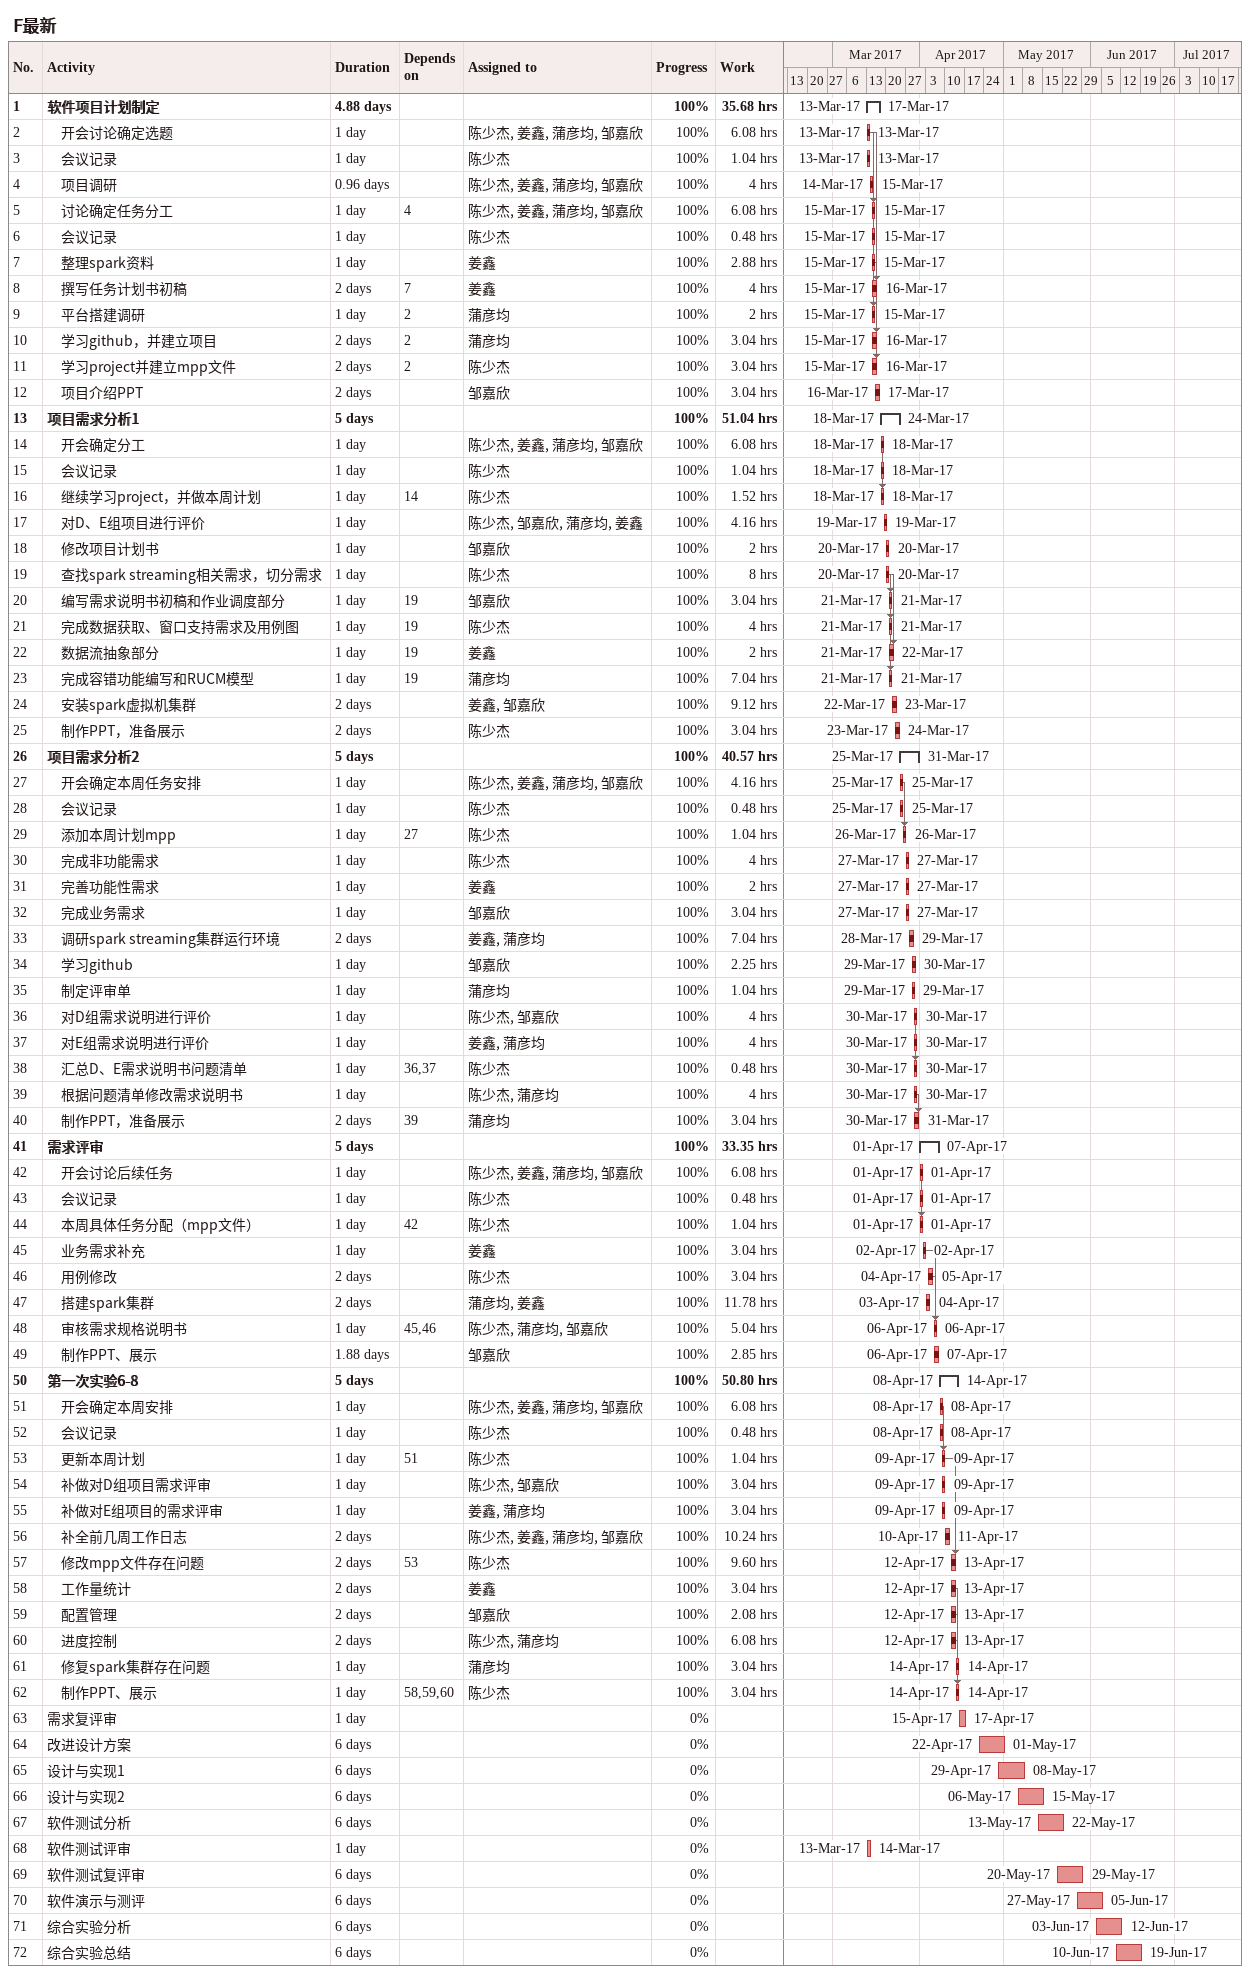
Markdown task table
F最新

| ID | Level | Task | Duration | Start | Finish | Predecessors | Resources | % complete | Work (h) |
|---|---|---|---|---|---|---|---|---|---|
| 1 | 1 | **软件项目计划制定** | 4.88d | 2017-03-13 | 2017-03-17 |  |  | 100 | 35.68 |
| 2 | 2 | 开会讨论确定选题 | 1d | 2017-03-13 | 2017-03-13 |  | 陈少杰, 姜鑫, 蒲彦均, 邹嘉欣 | 100 | 6.08 |
| 3 | 2 | 会议记录 | 1d | 2017-03-13 | 2017-03-13 |  | 陈少杰 | 100 | 1.04 |
| 4 | 2 | 项目调研 | 0.96d | 2017-03-14 | 2017-03-15 |  | 陈少杰, 姜鑫, 蒲彦均, 邹嘉欣 | 100 | 4 |
| 5 | 2 | 讨论确定任务分工 | 1d | 2017-03-15 | 2017-03-15 | 4 | 陈少杰, 姜鑫, 蒲彦均, 邹嘉欣 | 100 | 6.08 |
| 6 | 2 | 会议记录 | 1d | 2017-03-15 | 2017-03-15 |  | 陈少杰 | 100 | 0.48 |
| 7 | 2 | 整理spark资料 | 1d | 2017-03-15 | 2017-03-15 |  | 姜鑫 | 100 | 2.88 |
| 8 | 2 | 撰写任务计划书初稿 | 2d | 2017-03-15 | 2017-03-16 | 7 | 姜鑫 | 100 | 4 |
| 9 | 2 | 平台搭建调研 | 1d | 2017-03-15 | 2017-03-15 | 2 | 蒲彦均 | 100 | 2 |
| 10 | 2 | 学习github，并建立项目 | 2d | 2017-03-15 | 2017-03-16 | 2 | 蒲彦均 | 100 | 3.04 |
| 11 | 2 | 学习project并建立mpp文件 | 2d | 2017-03-15 | 2017-03-16 | 2 | 陈少杰 | 100 | 3.04 |
| 12 | 2 | 项目介绍PPT | 2d | 2017-03-16 | 2017-03-17 |  | 邹嘉欣 | 100 | 3.04 |
| 13 | 1 | **项目需求分析1** | 5d | 2017-03-18 | 2017-03-24 |  |  | 100 | 51.04 |
| 14 | 2 | 开会确定分工 | 1d | 2017-03-18 | 2017-03-18 |  | 陈少杰, 姜鑫, 蒲彦均, 邹嘉欣 | 100 | 6.08 |
| 15 | 2 | 会议记录 | 1d | 2017-03-18 | 2017-03-18 |  | 陈少杰 | 100 | 1.04 |
| 16 | 2 | 继续学习project，并做本周计划 | 1d | 2017-03-18 | 2017-03-18 | 14 | 陈少杰 | 100 | 1.52 |
| 17 | 2 | 对D、E组项目进行评价 | 1d | 2017-03-19 | 2017-03-19 |  | 陈少杰, 邹嘉欣, 蒲彦均, 姜鑫 | 100 | 4.16 |
| 18 | 2 | 修改项目计划书 | 1d | 2017-03-20 | 2017-03-20 |  | 邹嘉欣 | 100 | 2 |
| 19 | 2 | 查找spark streaming相关需求，切分需求 | 1d | 2017-03-20 | 2017-03-20 |  | 陈少杰 | 100 | 8 |
| 20 | 2 | 编写需求说明书初稿和作业调度部分 | 1d | 2017-03-21 | 2017-03-21 | 19 | 邹嘉欣 | 100 | 3.04 |
| 21 | 2 | 完成数据获取、窗口支持需求及用例图 | 1d | 2017-03-21 | 2017-03-21 | 19 | 陈少杰 | 100 | 4 |
| 22 | 2 | 数据流抽象部分 | 1d | 2017-03-21 | 2017-03-22 | 19 | 姜鑫 | 100 | 2 |
| 23 | 2 | 完成容错功能编写和RUCM模型 | 1d | 2017-03-21 | 2017-03-21 | 19 | 蒲彦均 | 100 | 7.04 |
| 24 | 2 | 安装spark虚拟机集群 | 2d | 2017-03-22 | 2017-03-23 |  | 姜鑫, 邹嘉欣 | 100 | 9.12 |
| 25 | 2 | 制作PPT，准备展示 | 2d | 2017-03-23 | 2017-03-24 |  | 陈少杰 | 100 | 3.04 |
| 26 | 1 | **项目需求分析2** | 5d | 2017-03-25 | 2017-03-31 |  |  | 100 | 40.57 |
| 27 | 2 | 开会确定本周任务安排 | 1d | 2017-03-25 | 2017-03-25 |  | 陈少杰, 姜鑫, 蒲彦均, 邹嘉欣 | 100 | 4.16 |
| 28 | 2 | 会议记录 | 1d | 2017-03-25 | 2017-03-25 |  | 陈少杰 | 100 | 0.48 |
| 29 | 2 | 添加本周计划mpp | 1d | 2017-03-26 | 2017-03-26 | 27 | 陈少杰 | 100 | 1.04 |
| 30 | 2 | 完成非功能需求 | 1d | 2017-03-27 | 2017-03-27 |  | 陈少杰 | 100 | 4 |
| 31 | 2 | 完善功能性需求 | 1d | 2017-03-27 | 2017-03-27 |  | 姜鑫 | 100 | 2 |
| 32 | 2 | 完成业务需求 | 1d | 2017-03-27 | 2017-03-27 |  | 邹嘉欣 | 100 | 3.04 |
| 33 | 2 | 调研spark streaming集群运行环境 | 2d | 2017-03-28 | 2017-03-29 |  | 姜鑫, 蒲彦均 | 100 | 7.04 |
| 34 | 2 | 学习github | 1d | 2017-03-29 | 2017-03-30 |  | 邹嘉欣 | 100 | 2.25 |
| 35 | 2 | 制定评审单 | 1d | 2017-03-29 | 2017-03-29 |  | 蒲彦均 | 100 | 1.04 |
| 36 | 2 | 对D组需求说明进行评价 | 1d | 2017-03-30 | 2017-03-30 |  | 陈少杰, 邹嘉欣 | 100 | 4 |
| 37 | 2 | 对E组需求说明进行评价 | 1d | 2017-03-30 | 2017-03-30 |  | 姜鑫, 蒲彦均 | 100 | 4 |
| 38 | 2 | 汇总D、E需求说明书问题清单 | 1d | 2017-03-30 | 2017-03-30 | 36, 37 | 陈少杰 | 100 | 0.48 |
| 39 | 2 | 根据问题清单修改需求说明书 | 1d | 2017-03-30 | 2017-03-30 |  | 陈少杰, 蒲彦均 | 100 | 4 |
| 40 | 2 | 制作PPT，准备展示 | 2d | 2017-03-30 | 2017-03-31 | 39 | 蒲彦均 | 100 | 3.04 |
| 41 | 1 | **需求评审** | 5d | 2017-04-01 | 2017-04-07 |  |  | 100 | 33.35 |
| 42 | 2 | 开会讨论后续任务 | 1d | 2017-04-01 | 2017-04-01 |  | 陈少杰, 姜鑫, 蒲彦均, 邹嘉欣 | 100 | 6.08 |
| 43 | 2 | 会议记录 | 1d | 2017-04-01 | 2017-04-01 |  | 陈少杰 | 100 | 0.48 |
| 44 | 2 | 本周具体任务分配（mpp文件） | 1d | 2017-04-01 | 2017-04-01 | 42 | 陈少杰 | 100 | 1.04 |
| 45 | 2 | 业务需求补充 | 1d | 2017-04-02 | 2017-04-02 |  | 姜鑫 | 100 | 3.04 |
| 46 | 2 | 用例修改 | 2d | 2017-04-04 | 2017-04-05 |  | 陈少杰 | 100 | 3.04 |
| 47 | 2 | 搭建spark集群 | 2d | 2017-04-03 | 2017-04-04 |  | 蒲彦均, 姜鑫 | 100 | 11.78 |
| 48 | 2 | 审核需求规格说明书 | 1d | 2017-04-06 | 2017-04-06 | 45, 46 | 陈少杰, 蒲彦均, 邹嘉欣 | 100 | 5.04 |
| 49 | 2 | 制作PPT、展示 | 1.88d | 2017-04-06 | 2017-04-07 |  | 邹嘉欣 | 100 | 2.85 |
| 50 | 1 | **第一次实验6-8** | 5d | 2017-04-08 | 2017-04-14 |  |  | 100 | 50.80 |
| 51 | 2 | 开会确定本周安排 | 1d | 2017-04-08 | 2017-04-08 |  | 陈少杰, 姜鑫, 蒲彦均, 邹嘉欣 | 100 | 6.08 |
| 52 | 2 | 会议记录 | 1d | 2017-04-08 | 2017-04-08 |  | 陈少杰 | 100 | 0.48 |
| 53 | 2 | 更新本周计划 | 1d | 2017-04-09 | 2017-04-09 | 51 | 陈少杰 | 100 | 1.04 |
| 54 | 2 | 补做对D组项目需求评审 | 1d | 2017-04-09 | 2017-04-09 |  | 陈少杰, 邹嘉欣 | 100 | 3.04 |
| 55 | 2 | 补做对E组项目的需求评审 | 1d | 2017-04-09 | 2017-04-09 |  | 姜鑫, 蒲彦均 | 100 | 3.04 |
| 56 | 2 | 补全前几周工作日志 | 2d | 2017-04-10 | 2017-04-11 |  | 陈少杰, 姜鑫, 蒲彦均, 邹嘉欣 | 100 | 10.24 |
| 57 | 2 | 修改mpp文件存在问题 | 2d | 2017-04-12 | 2017-04-13 | 53 | 陈少杰 | 100 | 9.60 |
| 58 | 2 | 工作量统计 | 2d | 2017-04-12 | 2017-04-13 |  | 姜鑫 | 100 | 3.04 |
| 59 | 2 | 配置管理 | 2d | 2017-04-12 | 2017-04-13 |  | 邹嘉欣 | 100 | 2.08 |
| 60 | 2 | 进度控制 | 2d | 2017-04-12 | 2017-04-13 |  | 陈少杰, 蒲彦均 | 100 | 6.08 |
| 61 | 2 | 修复spark集群存在问题 | 1d | 2017-04-14 | 2017-04-14 |  | 蒲彦均 | 100 | 3.04 |
| 62 | 2 | 制作PPT、展示 | 1d | 2017-04-14 | 2017-04-14 | 58, 59, 60 | 陈少杰 | 100 | 3.04 |
| 63 | 1 | 需求复评审 | 1d | 2017-04-15 | 2017-04-17 |  |  | 0 |  |
| 64 | 1 | 改进设计方案 | 6d | 2017-04-22 | 2017-05-01 |  |  | 0 |  |
| 65 | 1 | 设计与实现1 | 6d | 2017-04-29 | 2017-05-08 |  |  | 0 |  |
| 66 | 1 | 设计与实现2 | 6d | 2017-05-06 | 2017-05-15 |  |  | 0 |  |
| 67 | 1 | 软件测试分析 | 6d | 2017-05-13 | 2017-05-22 |  |  | 0 |  |
| 68 | 1 | 软件测试评审 | 1d | 2017-03-13 | 2017-03-14 |  |  | 0 |  |
| 69 | 1 | 软件测试复评审 | 6d | 2017-05-20 | 2017-05-29 |  |  | 0 |  |
| 70 | 1 | 软件演示与测评 | 6d | 2017-05-27 | 2017-06-05 |  |  | 0 |  |
| 71 | 1 | 综合实验分析 | 6d | 2017-06-03 | 2017-06-12 |  |  | 0 |  |
| 72 | 1 | 综合实验总结 | 6d | 2017-06-10 | 2017-06-19 |  |  | 0 |  |
